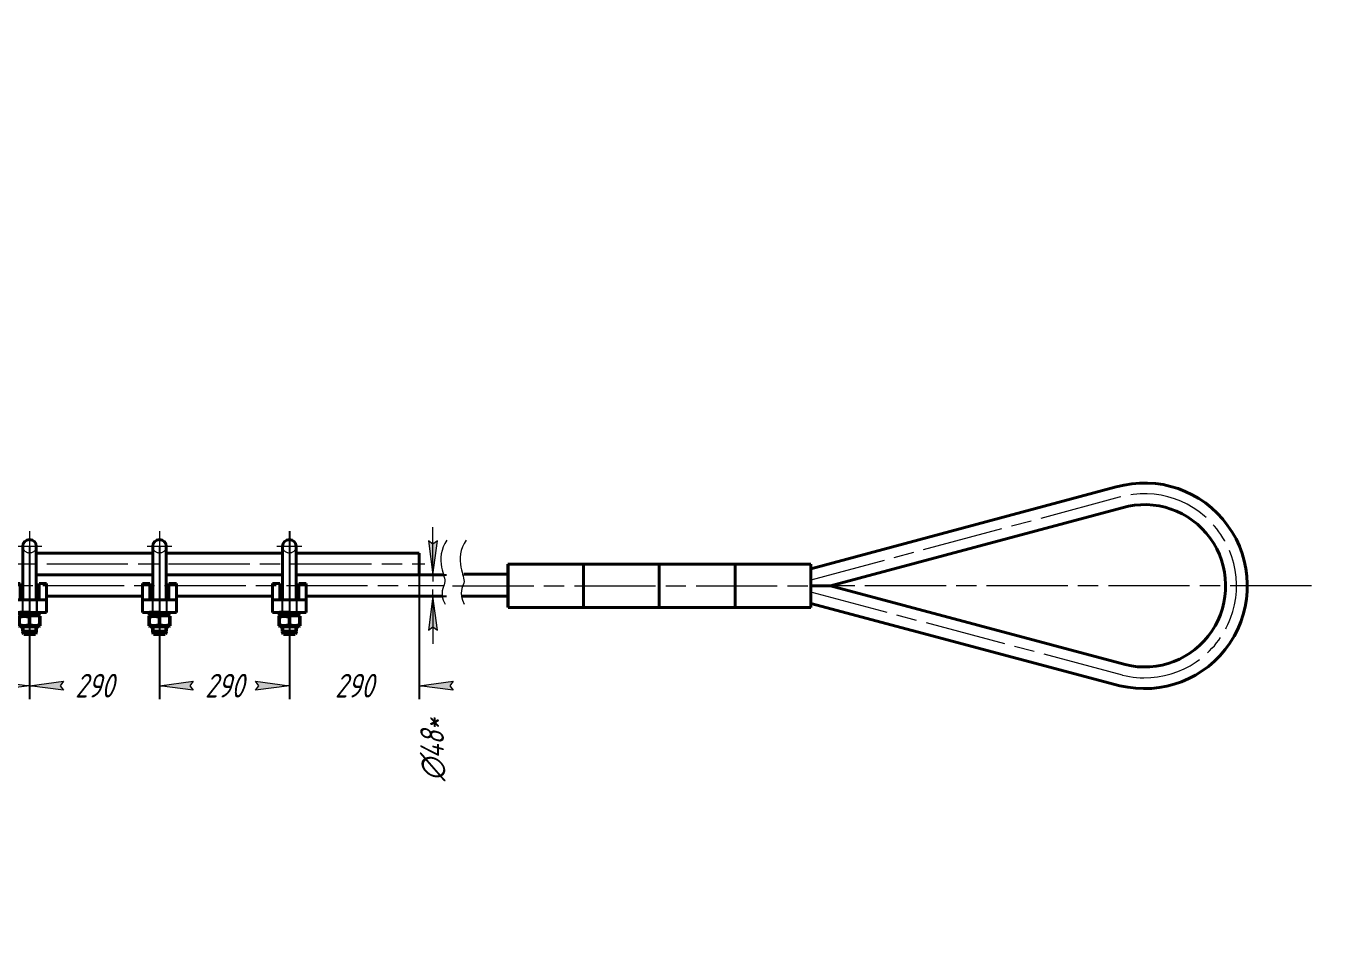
# Model space of a CAD drawing. Header units: millimetres. Extents: x 0 to 841, y 0 to 594.
# Drawn here: x 494.3 to 687.8, y 457.2 to 594 of the extents above; entities that cross this region are included whole.
import ezdxf

# ---------------------------------------------------------------- set-up
doc = ezdxf.new("R2010")
doc.units = ezdxf.units.MM
for name, pattern in [('K5LT32794', [7.5, 6, -1.5]), ('K5LT32795', [0]), ('K5LT32796', [18, 12, -1.5, 3, -1.5]), ('K5LT32797', [0]), ('K5LT32798', [0]), ('K5LT32799', [0]), ('K5LT32800', [0]), ('K5LT32801', [9, 6, -0.75, 1.5, -0.75]), ('K5LT32802', [0]), ('K5LT_BASIC', [0]), ('K5LT_THIN', [0])]:
    doc.linetypes.add(name, pattern=pattern)
doc.layers.add('Системный слой', color=7, linetype='Continuous')
doc.styles.add('KDIMTEXTSTYLE', font='GOST_AU.SHX', dxfattribs={"width": 0.96, "oblique": 15, "height": 5})
doc.dimstyles.new('KDIMSTYLE (0.07)', dxfattribs={"dimtxt": 5, "dimasz": 1, "dimexe": 2, "dimexo": 0.0625, "dimgap": 1, "dimtad": 1, "dimlfac": 15, "dimtxsty": 'KDIMTEXTSTYLE', "dimsah": 1, "dimcen": 0.09, "dimdle": 1, "dimadec": 0, "dimazin": 0, "dimtfac": 0.667, "dimtmove": 0, "dimatfit": 3, "dimfxl": 1, "dimtvp": 1, "dimtolj": 1, "dimtzin": 0, "dimarcsym": 0})

# ---------------------------------------------------------------- blocks, each defined once
blk = doc.blocks.new('KDIMARROW_01')
at = {"layer": 'Системный слой'}
blk.add_hatch(color=0, dxfattribs=at).paths.add_polyline_path([(0, 0), (-5, 0.66), (-4.5, 0), (-5, -0.66)])
at = {"layer": 'Системный слой', "color": 0, "linetype": 'K5LT_THIN', "lineweight": 18}
for p, q in [((-4.5, 0), (-5, 0.66)), ((-5, 0.66), (0, 0)), ((0, 0), (-5, -0.66)), ((-5, -0.66), (-4.5, 0)), ((0, 0), (-1, 0))]:
    blk.add_line(p, q, dxfattribs=at)
blk = doc.blocks.new('KDIMARROW_02')
at = {"layer": 'Системный слой'}
blk.add_hatch(color=0, dxfattribs=at).paths.add_polyline_path([(4.5, 0), (5, 0.66), (0, 0), (5, -0.66)])
at = {"layer": 'Системный слой', "color": 0, "linetype": 'K5LT_THIN', "lineweight": 18}
for p, q in [((0, 0), (-1, 0)), ((5, 0.66), (0, 0)), ((0, 0), (5, -0.66)), ((0, 0), (7, 0)), ((4.5, 0), (5, 0.66)), ((5, -0.66), (4.5, 0))]:
    blk.add_line(p, q, dxfattribs=at)
blk = doc.blocks.new('U976')
at = {"layer": 'Системный слой', "color": 7, "linetype": 'K5LT32798', "lineweight": 50}
for p, q in [((493.39, 506.89), (493.39, 507.32)), ((494.75, 507.32), (493.39, 507.32)), ((494.75, 507.32), (494.6, 506.89)), ((494.93, 507.32), (494.77, 506.89)), ((496.29, 506.89), (496.22, 506.89))]:
    blk.add_line(p, q, dxfattribs=at)
at = {"layer": 'Системный слой', "color": 7, "linetype": 'K5LT32800', "lineweight": 0}
for p, q in [((493.46, 506.89), (493.39, 506.89)), ((496.29, 507.32), (494.93, 507.32))]:
    blk.add_line(p, q, dxfattribs=at)
at = {"layer": 'Системный слой', "color": 253, "linetype": 'K5LT32799', "lineweight": 50, "true_color": 0xadadad}
for p, q in [((494.6, 506.89), (493.46, 506.89)), ((496.22, 506.89), (494.77, 506.89))]:
    blk.add_line(p, q, dxfattribs=at)
at = {"layer": 'Системный слой', "color": 144, "linetype": 'K5LT32801', "lineweight": 50, "true_color": 0x0080a8}
blk.add_line((494.84, 506.69), (494.84, 507.52), dxfattribs=at)
at = {"layer": 'Системный слой', "color": 7, "linetype": 'K5LT32802', "lineweight": 25}
blk.add_line((496.29, 507.32), (496.29, 506.89), dxfattribs=at)
blk = doc.blocks.new('U977')
at = {"layer": 'Системный слой', "color": 7, "linetype": 'K5LT32798', "lineweight": 50}
for p, q in [((493.46, 506.89), (493.31, 506.8)), ((493.31, 506.8), (493.31, 505.37)), ((493.46, 506.89), (496.22, 506.89)), ((496.22, 506.89), (496.37, 506.8)), ((496.37, 506.8), (496.37, 505.37)), ((493.31, 505.37), (493.46, 505.29)), ((496.22, 505.29), (493.46, 505.29)), ((494.84, 506.66), (494.84, 505.51)), ((496.37, 505.37), (496.22, 505.29))]:
    blk.add_line(p, q, dxfattribs=at)
at = {"layer": 'Системный слой', "color": 144, "linetype": 'K5LT32801', "lineweight": 50, "true_color": 0x0080a8}
blk.add_line((494.84, 507.09), (494.84, 505.09), dxfattribs=at)
at = {"layer": 'Системный слой', "color": 7, "linetype": 'K5LT32798', "lineweight": 50}
for centre, start, end in [((494.07, 504.59), 69.7054, 110.2946), ((494.07, 507.58), 249.7054, 290.2946), ((495.61, 507.58), 249.7054, 290.2946)]:
    blk.add_arc(centre, 2.21, start, end, dxfattribs=at)
at = {"layer": 'Системный слой', "color": 7, "linetype": 'K5LT32802', "lineweight": 25}
blk.add_arc((495.61, 504.59), 2.21, 69.7054, 110.2946, dxfattribs=at)
blk = doc.blocks.new('U978')
at = {"layer": 'Системный слой', "color": 7, "linetype": 'K5LT32798', "lineweight": 50}
for p, q in [((494.74, 506.79), (494.94, 506.99)), ((494.74, 506.99), (494.94, 506.79))]:
    blk.add_line(p, q, dxfattribs=at)
for radius in [0.1, 0.05]:
    blk.add_circle((494.84, 506.89), radius, dxfattribs=at)
blk = doc.blocks.new('U975')
at = {"layer": 'Системный слой', "color": 144, "linetype": 'K5LT32796', "lineweight": 20, "true_color": 0x007ca5}
for p, q in [((494.84, 519.35), (494.84, 503.71)), ((493.01, 517.13), (496.67, 517.13))]:
    blk.add_line(p, q, dxfattribs=at)
at = {"layer": 'Системный слой', "color": 5, "linetype": 'K5LT32795', "lineweight": 40, "true_color": 0x0000ff}
for p, q in [((493.84, 517.13), (493.84, 509.19)), ((495.84, 517.13), (495.84, 509.19)), ((493.44, 511.65), (492.34, 511.65)), ((492.34, 511.65), (492.34, 507.32)), ((493.44, 509.19), (493.44, 511.65)), ((497.34, 511.65), (496.24, 511.65)), ((496.24, 511.65), (496.24, 509.19)), ((497.34, 507.32), (497.34, 511.65)), ((497.34, 509.19), (492.34, 509.19)), ((492.34, 507.32), (497.34, 507.32))]:
    blk.add_line(p, q, dxfattribs=at)
at = {"layer": 'Системный слой', "color": 6, "linetype": 'K5LT32794', "lineweight": 20, "true_color": 0xff00ff}
for p, q in [((493.74, 509.19), (493.74, 507.32)), ((493.84, 509.19), (493.84, 507.32)), ((495.84, 509.19), (495.84, 507.32)), ((495.94, 509.19), (495.94, 507.32))]:
    blk.add_line(p, q, dxfattribs=at)
at = {"layer": 'Системный слой', "color": 7, "linetype": 'K5LT32798', "lineweight": 50}
for p, q in [((493.84, 505.29), (493.84, 504.53)), ((495.84, 505.29), (495.84, 504.53)), ((493.84, 504.53), (495.84, 504.53)), ((493.84, 504.53), (493.98, 504.13)), ((493.98, 504.13), (495.7, 504.13)), ((495.84, 504.53), (495.7, 504.13))]:
    blk.add_line(p, q, dxfattribs=at)
at = {"layer": 'Системный слой', "color": 94, "linetype": 'K5LT32797', "lineweight": 20, "true_color": 0x00a500}
for p, q in [((493.98, 504.13), (493.98, 505.29)), ((495.7, 504.13), (495.7, 505.29))]:
    blk.add_line(p, q, dxfattribs=at)
at = {"layer": 'Системный слой', "color": 6, "linetype": 'K5LT32794', "lineweight": 20, "true_color": 0xff00ff}
blk.add_circle((494.84, 517.13), 1, dxfattribs=at)
at = {"layer": 'Системный слой', "color": 5, "linetype": 'K5LT32795', "lineweight": 40, "true_color": 0x0000ff}
blk.add_arc((494.84, 517.13), 1, 0, 180, dxfattribs=at)
at = {"layer": 'Системный слой'}
for name in ['U977', 'U976', 'U978']:
    blk.add_blockref(name, (0, 0), dxfattribs=at)
blk = doc.blocks.new('U980')
at = {"layer": 'Системный слой', "color": 7, "linetype": 'K5LT32798', "lineweight": 50}
for p, q in [((512.59, 506.89), (512.59, 507.32)), ((513.95, 507.32), (512.59, 507.32)), ((513.95, 507.32), (513.8, 506.89)), ((514.13, 507.32), (513.97, 506.89)), ((515.49, 506.89), (515.42, 506.89))]:
    blk.add_line(p, q, dxfattribs=at)
at = {"layer": 'Системный слой', "color": 7, "linetype": 'K5LT32800', "lineweight": 0}
for p, q in [((512.66, 506.89), (512.59, 506.89)), ((515.49, 507.32), (514.13, 507.32))]:
    blk.add_line(p, q, dxfattribs=at)
at = {"layer": 'Системный слой', "color": 253, "linetype": 'K5LT32799', "lineweight": 50, "true_color": 0xadadad}
for p, q in [((513.8, 506.89), (512.66, 506.89)), ((515.42, 506.89), (513.97, 506.89))]:
    blk.add_line(p, q, dxfattribs=at)
at = {"layer": 'Системный слой', "color": 144, "linetype": 'K5LT32801', "lineweight": 50, "true_color": 0x0080a8}
blk.add_line((514.04, 506.69), (514.04, 507.52), dxfattribs=at)
at = {"layer": 'Системный слой', "color": 7, "linetype": 'K5LT32802', "lineweight": 25}
blk.add_line((515.49, 507.32), (515.49, 506.89), dxfattribs=at)
blk = doc.blocks.new('U981')
at = {"layer": 'Системный слой', "color": 7, "linetype": 'K5LT32798', "lineweight": 50}
for p, q in [((512.66, 506.89), (512.51, 506.8)), ((512.51, 506.8), (512.51, 505.37)), ((512.66, 506.89), (515.42, 506.89)), ((515.42, 506.89), (515.57, 506.8)), ((515.57, 506.8), (515.57, 505.37)), ((512.51, 505.37), (512.66, 505.29)), ((515.42, 505.29), (512.66, 505.29)), ((514.04, 506.66), (514.04, 505.51)), ((515.57, 505.37), (515.42, 505.29))]:
    blk.add_line(p, q, dxfattribs=at)
at = {"layer": 'Системный слой', "color": 144, "linetype": 'K5LT32801', "lineweight": 50, "true_color": 0x0080a8}
blk.add_line((514.04, 507.09), (514.04, 505.09), dxfattribs=at)
at = {"layer": 'Системный слой', "color": 7, "linetype": 'K5LT32798', "lineweight": 50}
for centre, start, end in [((513.27, 504.59), 69.7054, 110.2946), ((513.27, 507.58), 249.7054, 290.2946), ((514.81, 507.58), 249.7054, 290.2946)]:
    blk.add_arc(centre, 2.21, start, end, dxfattribs=at)
at = {"layer": 'Системный слой', "color": 7, "linetype": 'K5LT32802', "lineweight": 25}
blk.add_arc((514.81, 504.59), 2.21, 69.7054, 110.2946, dxfattribs=at)
blk = doc.blocks.new('U982')
at = {"layer": 'Системный слой', "color": 7, "linetype": 'K5LT32798', "lineweight": 50}
for p, q in [((513.94, 506.79), (514.14, 506.99)), ((513.94, 506.99), (514.14, 506.79))]:
    blk.add_line(p, q, dxfattribs=at)
for radius in [0.1, 0.05]:
    blk.add_circle((514.04, 506.89), radius, dxfattribs=at)
blk = doc.blocks.new('U979')
at = {"layer": 'Системный слой', "color": 144, "linetype": 'K5LT32796', "lineweight": 20, "true_color": 0x007ca5}
for p, q in [((514.04, 519.35), (514.04, 503.71)), ((512.21, 517.13), (515.87, 517.13))]:
    blk.add_line(p, q, dxfattribs=at)
at = {"layer": 'Системный слой', "color": 5, "linetype": 'K5LT32795', "lineweight": 40, "true_color": 0x0000ff}
for p, q in [((513.04, 517.13), (513.04, 509.19)), ((515.04, 517.13), (515.04, 509.19)), ((512.64, 511.65), (511.54, 511.65)), ((511.54, 511.65), (511.54, 507.32)), ((512.64, 509.19), (512.64, 511.65)), ((516.54, 511.65), (515.44, 511.65)), ((515.44, 511.65), (515.44, 509.19)), ((516.54, 507.32), (516.54, 511.65)), ((516.54, 509.19), (511.54, 509.19)), ((511.54, 507.32), (516.54, 507.32))]:
    blk.add_line(p, q, dxfattribs=at)
at = {"layer": 'Системный слой', "color": 6, "linetype": 'K5LT32794', "lineweight": 20, "true_color": 0xff00ff}
for p, q in [((512.94, 509.19), (512.94, 507.32)), ((513.04, 509.19), (513.04, 507.32)), ((515.04, 509.19), (515.04, 507.32)), ((515.14, 509.19), (515.14, 507.32))]:
    blk.add_line(p, q, dxfattribs=at)
at = {"layer": 'Системный слой', "color": 7, "linetype": 'K5LT32798', "lineweight": 50}
for p, q in [((513.04, 505.29), (513.04, 504.53)), ((515.04, 505.29), (515.04, 504.53)), ((513.04, 504.53), (515.04, 504.53)), ((513.04, 504.53), (513.18, 504.13)), ((513.18, 504.13), (514.9, 504.13)), ((515.04, 504.53), (514.9, 504.13))]:
    blk.add_line(p, q, dxfattribs=at)
at = {"layer": 'Системный слой', "color": 94, "linetype": 'K5LT32797', "lineweight": 20, "true_color": 0x00a500}
for p, q in [((513.18, 504.13), (513.18, 505.29)), ((514.9, 504.13), (514.9, 505.29))]:
    blk.add_line(p, q, dxfattribs=at)
at = {"layer": 'Системный слой', "color": 6, "linetype": 'K5LT32794', "lineweight": 20, "true_color": 0xff00ff}
blk.add_circle((514.04, 517.13), 1, dxfattribs=at)
at = {"layer": 'Системный слой', "color": 5, "linetype": 'K5LT32795', "lineweight": 40, "true_color": 0x0000ff}
blk.add_arc((514.04, 517.13), 1, 0, 180, dxfattribs=at)
at = {"layer": 'Системный слой'}
for name in ['U981', 'U980', 'U982']:
    blk.add_blockref(name, (0, 0), dxfattribs=at)
blk = doc.blocks.new('U984')
at = {"layer": 'Системный слой', "color": 7, "linetype": 'K5LT32798', "lineweight": 50}
for p, q in [((531.79, 506.89), (531.79, 507.32)), ((533.15, 507.32), (531.79, 507.32)), ((533.15, 507.32), (533, 506.89)), ((533.33, 507.32), (533.17, 506.89)), ((534.69, 506.89), (534.62, 506.89))]:
    blk.add_line(p, q, dxfattribs=at)
at = {"layer": 'Системный слой', "color": 7, "linetype": 'K5LT32800', "lineweight": 0}
for p, q in [((531.86, 506.89), (531.79, 506.89)), ((534.69, 507.32), (533.33, 507.32))]:
    blk.add_line(p, q, dxfattribs=at)
at = {"layer": 'Системный слой', "color": 253, "linetype": 'K5LT32799', "lineweight": 50, "true_color": 0xadadad}
for p, q in [((533, 506.89), (531.86, 506.89)), ((534.62, 506.89), (533.17, 506.89))]:
    blk.add_line(p, q, dxfattribs=at)
at = {"layer": 'Системный слой', "color": 144, "linetype": 'K5LT32801', "lineweight": 50, "true_color": 0x0080a8}
blk.add_line((533.24, 506.69), (533.24, 507.52), dxfattribs=at)
at = {"layer": 'Системный слой', "color": 7, "linetype": 'K5LT32802', "lineweight": 25}
blk.add_line((534.69, 507.32), (534.69, 506.89), dxfattribs=at)
blk = doc.blocks.new('U985')
at = {"layer": 'Системный слой', "color": 7, "linetype": 'K5LT32798', "lineweight": 50}
for p, q in [((531.86, 506.89), (531.71, 506.8)), ((531.71, 506.8), (531.71, 505.37)), ((531.86, 506.89), (534.62, 506.89)), ((534.62, 506.89), (534.77, 506.8)), ((534.77, 506.8), (534.77, 505.37)), ((531.71, 505.37), (531.86, 505.29)), ((534.62, 505.29), (531.86, 505.29)), ((533.24, 506.66), (533.24, 505.51)), ((534.77, 505.37), (534.62, 505.29))]:
    blk.add_line(p, q, dxfattribs=at)
at = {"layer": 'Системный слой', "color": 144, "linetype": 'K5LT32801', "lineweight": 50, "true_color": 0x0080a8}
blk.add_line((533.24, 507.09), (533.24, 505.09), dxfattribs=at)
at = {"layer": 'Системный слой', "color": 7, "linetype": 'K5LT32798', "lineweight": 50}
for centre, start, end in [((532.47, 504.59), 69.7054, 110.2946), ((532.47, 507.58), 249.7054, 290.2946), ((534.01, 507.58), 249.7054, 290.2946)]:
    blk.add_arc(centre, 2.21, start, end, dxfattribs=at)
at = {"layer": 'Системный слой', "color": 7, "linetype": 'K5LT32802', "lineweight": 25}
blk.add_arc((534.01, 504.59), 2.21, 69.7054, 110.2946, dxfattribs=at)
blk = doc.blocks.new('U986')
at = {"layer": 'Системный слой', "color": 7, "linetype": 'K5LT32798', "lineweight": 50}
for p, q in [((533.14, 506.79), (533.34, 506.99)), ((533.14, 506.99), (533.34, 506.79))]:
    blk.add_line(p, q, dxfattribs=at)
for radius in [0.1, 0.05]:
    blk.add_circle((533.24, 506.89), radius, dxfattribs=at)
blk = doc.blocks.new('U983')
at = {"layer": 'Системный слой', "color": 144, "linetype": 'K5LT32796', "lineweight": 20, "true_color": 0x007ca5}
for p, q in [((533.24, 519.35), (533.24, 503.71)), ((531.41, 517.13), (535.07, 517.13))]:
    blk.add_line(p, q, dxfattribs=at)
at = {"layer": 'Системный слой', "color": 5, "linetype": 'K5LT32795', "lineweight": 40, "true_color": 0x0000ff}
for p, q in [((532.24, 517.13), (532.24, 509.19)), ((534.24, 517.13), (534.24, 509.19)), ((531.84, 511.65), (530.74, 511.65)), ((530.74, 511.65), (530.74, 507.32)), ((531.84, 509.19), (531.84, 511.65)), ((535.74, 511.65), (534.64, 511.65)), ((534.64, 511.65), (534.64, 509.19)), ((535.74, 507.32), (535.74, 511.65)), ((535.74, 509.19), (530.74, 509.19)), ((530.74, 507.32), (535.74, 507.32))]:
    blk.add_line(p, q, dxfattribs=at)
at = {"layer": 'Системный слой', "color": 6, "linetype": 'K5LT32794', "lineweight": 20, "true_color": 0xff00ff}
for p, q in [((532.14, 509.19), (532.14, 507.32)), ((532.24, 509.19), (532.24, 507.32)), ((534.24, 509.19), (534.24, 507.32)), ((534.34, 509.19), (534.34, 507.32))]:
    blk.add_line(p, q, dxfattribs=at)
at = {"layer": 'Системный слой', "color": 7, "linetype": 'K5LT32798', "lineweight": 50}
for p, q in [((532.24, 505.29), (532.24, 504.53)), ((534.24, 505.29), (534.24, 504.53)), ((532.24, 504.53), (534.24, 504.53)), ((532.24, 504.53), (532.38, 504.13)), ((532.38, 504.13), (534.1, 504.13)), ((534.24, 504.53), (534.1, 504.13))]:
    blk.add_line(p, q, dxfattribs=at)
at = {"layer": 'Системный слой', "color": 94, "linetype": 'K5LT32797', "lineweight": 20, "true_color": 0x00a500}
for p, q in [((532.38, 504.13), (532.38, 505.29)), ((534.1, 504.13), (534.1, 505.29))]:
    blk.add_line(p, q, dxfattribs=at)
at = {"layer": 'Системный слой', "color": 6, "linetype": 'K5LT32794', "lineweight": 20, "true_color": 0xff00ff}
blk.add_circle((533.24, 517.13), 1, dxfattribs=at)
at = {"layer": 'Системный слой', "color": 5, "linetype": 'K5LT32795', "lineweight": 40, "true_color": 0x0000ff}
blk.add_arc((533.24, 517.13), 1, 0, 180, dxfattribs=at)
at = {"layer": 'Системный слой'}
for name in ['U985', 'U984', 'U986']:
    blk.add_blockref(name, (0, 0), dxfattribs=at)

msp = doc.modelspace()

# ---------------------------------------------------------------- linework, layer by layer
at = {"layer": 'Системный слой', "color": 144, "linetype": 'K5LT32796', "lineweight": 20, "true_color": 0x007ca5}
for p, q in [((655.89887, 524.36344), (610.32273, 512.1208)), ((425.38969, 514.53225), (553.27841, 514.53225)), ((424.80728, 511.33225), (556.0611, 511.33225)), ((557.36331, 511.28777), (610.52271, 511.28658)), ((684.29679, 511.28718), (610.52271, 511.28658)), ((656.387, 498.08098), (610.5104, 510.29208))]:
    msp.add_line(p, q, dxfattribs=at)
at = {"layer": 'Системный слой', "color": 5, "linetype": 'K5LT32795', "lineweight": 40, "true_color": 0x0000ff}
for p, q in [((655.45984, 525.90203), (610.32277, 513.78796)), ((656.33789, 522.82485), (613.21675, 511.27907)), ((495.8395, 516.13225), (513.0395, 516.13225)), ((515.0395, 516.13225), (532.2395, 516.13225)), ((534.2395, 516.13225), (552.4395, 516.13225)), ((552.4395, 516.13225), (552.4395, 512.93225)), ((610.32279, 514.50799), (565.52279, 514.49861)), ((610.32279, 514.50799), (610.32264, 508.08718)), ((495.8395, 512.93225), (513.0395, 512.93225)), ((515.0395, 512.93225), (532.2395, 512.93225)), ((534.2395, 512.93225), (556.02063, 512.93225)), ((565.55611, 514.49792), (565.55611, 508.08718)), ((613.21675, 511.27907), (610.32272, 511.28659)), ((656.76859, 499.63481), (613.21675, 511.27907)), ((495.8395, 509.73225), (496.2395, 509.73225)), ((497.3395, 509.73225), (511.5395, 509.73225)), ((512.6395, 509.73225), (513.0395, 509.73225)), ((515.0395, 509.73225), (515.4395, 509.73225)), ((516.5395, 509.73225), (530.7395, 509.73225)), ((531.8395, 509.73225), (532.2395, 509.73225)), ((534.2395, 509.73225), (534.6395, 509.73225)), ((535.7395, 509.73225), (555.84515, 509.73225)), ((610.32266, 508.08718), (565.55611, 508.08718)), ((656.00542, 496.52715), (610.32221, 508.68671))]:
    msp.add_line(p, q, dxfattribs=at)
at = {"layer": 'Системный слой', "color": 150, "linetype": 'K5LT_BASIC', "lineweight": 40, "true_color": 0x0080ff}
for p, q in [((610.32279, 514.50799), (599.12279, 514.50565)), ((565.52279, 512.98505), (559.02277, 512.98505)), ((565.52279, 514.50565), (565.52279, 508.10565)), ((576.72279, 514.50565), (576.72279, 508.10565)), ((587.92279, 514.50565), (587.92279, 508.10565)), ((599.12279, 514.50565), (599.12279, 508.10565)), ((558.69293, 509.73225), (565.52279, 509.73225))]:
    msp.add_line(p, q, dxfattribs=at)
at = {"layer": 'Системный слой', "color": 5, "linetype": 'K5LT32795', "lineweight": 40, "true_color": 0x0000ff}
for radius in [15.19839, 11.99839]:
    msp.add_arc((659.63013, 511.28698), radius, 256.2023782, 105.9256535, dxfattribs=at)
at = {"layer": 'Системный слой', "color": 144, "linetype": 'K5LT32796', "lineweight": 20, "true_color": 0x007ca5}
msp.add_arc((659.63013, 511.28698), 13.59839, 256.2023782, 105.9256535, dxfattribs=at)
at = {"layer": 'Системный слой', "color": 94, "linetype": 'K5LT32797', "lineweight": 20, "true_color": 0x00a500}
for points in [[(556.53759, 518.01378), (555.54982, 516.77154), (555.54982, 513.57154), (556.70425, 511.72469), (555.37029, 510.37154), (556.24577, 508.55933)], [(559.3861, 518.01394), (558.39833, 516.7717), (558.39833, 513.5717), (559.55276, 511.72485), (558.2188, 510.3717), (559.09428, 508.55948)]]:
    msp.add_open_spline(points, degree=3, dxfattribs=at)

# ---------------------------------------------------------------- block references
at = {"layer": 'Системный слой'}
for name in ['U975', 'U979', 'U983']:
    msp.add_blockref(name, (0, 0), dxfattribs=at)

# ---------------------------------------------------------------- dimensions: what is measured, and where the dimension line sits
at = {"layer": 'Системный слой', "color": 7}
for base, p1, p2, location in [((533.2395, 496.52715), (514.0395, 517.13225), (533.2395, 519.34953), (523.6395, 496.52715)), ((475.6395, 496.52715), (494.8395, 517.13225), (475.6395, 517.13225), (485.2395, 496.52715)), ((494.8395, 496.52715), (514.0395, 517.13225), (494.8395, 517.13225), (504.4395, 496.52715)), ((533.2395, 496.52715), (552.4395, 516.13225), (533.2395, 517.13225), (542.8395, 496.52715))]:
    msp.add_linear_dim(base=base, p1=p1, p2=p2, location=location, text='\\H3.5;\\W0.965;\\Q15;\\H3.5;\\W0.965;\\Q15;\\Q15;290', dimstyle='KDIMSTYLE (0.07)', override={"dimexo": 0, "dimblk1": 'KDIMARROW_01', "dimblk2": 'KDIMARROW_01', "dimse1": 0, "dimse2": 0, "dimclrt": 7, "dimtolj": 1}, dxfattribs=at).render()
msp.add_linear_dim(base=(554.45734, 512.93225), p1=(552.91927, 509.73225), p2=(552.4395, 512.93225), angle=90, location=(554.45734, 487.05655), dimstyle='KDIMSTYLE (0.07)', override={"dimexo": 0, "dimpost": '\\H3.5;\\W0.965;\\Q15;∅<>\\H3.5;\\W0.965;\\Q15;\\Q15;*', "dimblk1": 'KDIMARROW_02', "dimblk2": 'KDIMARROW_02', "dimse1": 0, "dimse2": 0, "dimclrt": 7, "dimtolj": 1}, dxfattribs=at).render()

doc.saveas('drawing.dxf')
